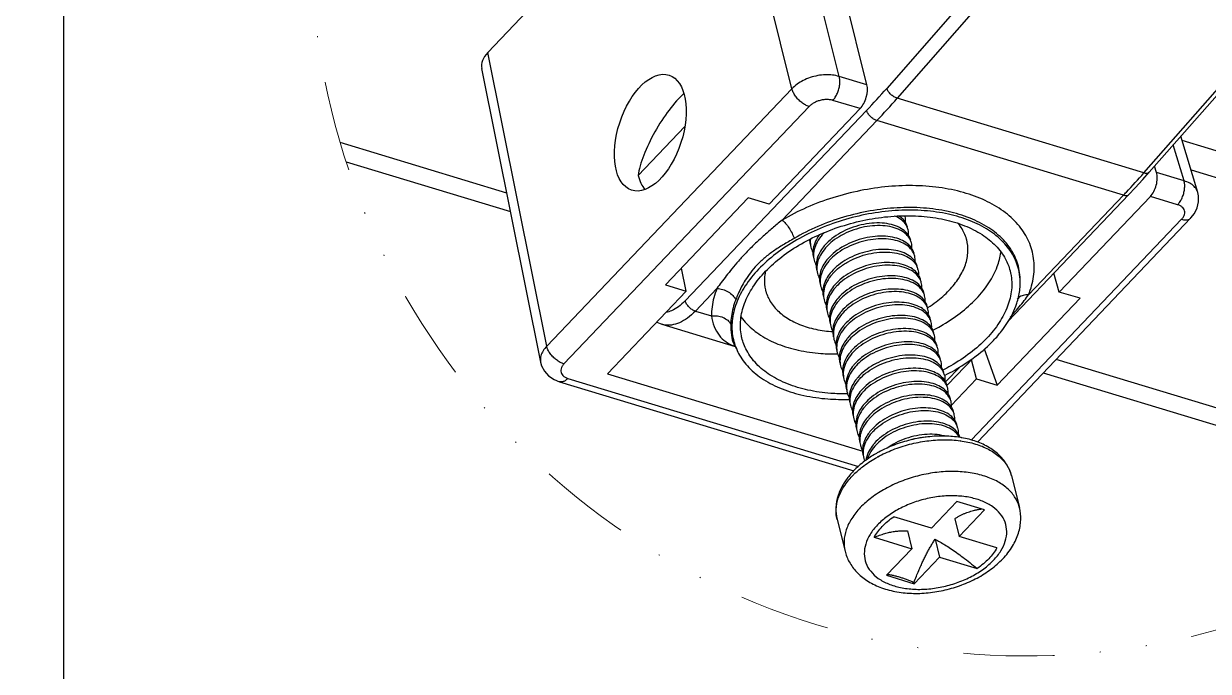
# Model space of a CAD drawing. Header units: millimetres. Extents: x 10368 to 13229, y -13270 to -11269.
# Drawn here: x 12560.3 to 12675.9, y -12473.8 to -12410.6 of the extents above; entities that cross this region are included whole.
import ezdxf

# ---------------------------------------------------------------- set-up
doc = ezdxf.new("R2010")
doc.units = ezdxf.units.MM
doc.linetypes.add('DIVIDE', pattern=[31.75, 12.7, -6.35, 0, -6.35, 0, -6.35])
doc.layers.add('hatch', color=56, linetype='Continuous', lineweight=9)

# ---------------------------------------------------------------- blocks, each defined once
blk = doc.blocks.new('u59')
at = {"color": 7, "linetype": 'Continuous'}
for p, q in [((-83.02, 201.125), (-85.497, 198.524)), ((-82.989, 201.001), (-83.02, 201.125)), ((-80.321, 200.307), (-83.02, 201.125)), ((-82.798, 197.707), (-80.321, 200.307)), ((-85.497, 198.524), (-89.175, 199.638)), ((-85.064, 196.789), (-85.497, 198.524)), ((-75.498, 194.848), (-76.272, 197.944)), ((-91.095, 197.622), (-87.417, 196.509)), ((-82.364, 195.972), (-82.798, 197.707)), ((-79.12, 196.593), (-82.798, 197.707)), ((-87.417, 196.509), (-89.894, 193.908)), ((-86.984, 194.773), (-87.417, 196.509)), ((-87.194, 193.091), (-84.718, 195.691)), ((-84.718, 195.691), (-81.04, 194.578)), ((-92.525, 190.594), (-93.298, 193.691)), ((-89.894, 193.908), (-87.194, 193.091)), ((-95.626, 180.54), (-137.19, 193.125)), ((-138.722, 191.877), (-96.891, 179.211)), ((-48.399, 181.4), (-77.121, 190.096)), ((-49.21, 181.075), (-77.603, 189.672)), ((-53.073, 180.626), (-77.997, 188.172)), ((-89.198, 187.288), (-110.045, 165.401)), ((-88.59, 187.108), (-109.145, 165.528)), ((-89.11, 181.13), (-86.651, 183.712)), ((-91.137, 181.744), (-99.226, 173.252)), ((-89.847, 178.19), (-91.137, 181.744)), ((-89.11, 181.13), (-91.137, 181.744)), ((-86.275, 181.713), (-88.804, 179.058)), ((-86.22, 181.762), (-86.275, 181.713)), ((-89.11, 181.13), (-88.623, 179.248)), ((-86.089, 181.418), (-87.534, 179.901)), ((-53.073, 180.626), (-60.767, 172.548)), ((-72.771, 154.514), (-48.821, 179.659)), ((-46.55, 179.488), (-40.798, 150.806)), ((-75.516, 178.684), (-75.549, 178.683)), ((-65.436, 177.752), (-65.644, 178.165)), ((-71.091, 152.781), (-47.14, 177.926)), ((-58.372, 175.786), (-65.539, 177.956)), ((-47.14, 177.926), (-41.386, 149.23)), ((-92.203, 175.49), (-103.997, 163.108)), ((-61.657, 174.498), (-63.221, 174.972)), ((-57.883, 175.576), (-58.379, 175.788)), ((-110.06, 160.713), (-153.913, 173.991)), ((-63.76, 172.289), (-61.657, 174.498)), ((-97.199, 172.638), (-106.089, 163.304)), ((-94.205, 172.897), (-103.457, 163.184)), ((-99.226, 173.252), (-97.199, 172.638)), ((-97.199, 172.638), (-96.664, 170.806)), ((-78.38, 154.894), (-60.659, 173.499)), ((-60.767, 172.548), (-60.298, 170.299)), ((-58.74, 171.935), (-60.767, 172.548)), ((-155.18, 171.763), (-109.197, 157.839)), ((-66.829, 163.442), (-58.74, 171.935)), ((-79.378, 155.893), (-70.126, 165.606)), ((-27.549, 159.927), (-43.602, 164.787)), ((-108.756, 164.111), (-106.089, 163.304)), ((-103.457, 163.184), (-79.378, 155.893)), ((-77.746, 154.722), (-68.856, 164.056)), ((-68.856, 164.056), (-66.829, 163.442)), ((-110.718, 162.905), (-109.072, 157.423)), ((-43.237, 162.965), (-26.966, 158.039)), ((-105.988, 160.931), (-152.806, 107.674)), ((-105.451, 161.003), (-152.269, 107.746)), ((-109.384, 161.78), (-108.329, 158.268)), ((-109.384, 161.78), (-106.682, 160.962)), ((-106.682, 160.962), (-106.498, 160.35)), ((-105.365, 161.631), (-105.988, 160.931)), ((-105.451, 161.003), (-81.368, 153.711)), ((-60.63, 156.457), (-56.062, 161.253)), ((-77.746, 154.722), (-75.08, 153.915)), ((-128.002, 100.399), (-81.368, 153.711)), ((-126.974, 99.433), (-80.341, 152.745)), ((-71.091, 152.781), (-64.232, 125.245)), ((-78.411, 152.402), (-72.801, 129.878)), ((-78.411, 152.402), (-75.709, 151.583)), ((-75.709, 151.583), (-68.85, 124.047)), ((-64.232, 125.245), (-41.386, 149.23))]:
    blk.add_line(p, q, dxfattribs=at)
for points in [[(-46.549, 179.486), (-46.647, 179.834), (-46.922, 180.362), (-47.331, 180.82), (-47.868, 181.185), (-48.398, 181.4)], [(-110.045, 165.401), (-110.384, 164.976), (-110.669, 164.41), (-110.804, 163.825), (-110.793, 163.243), (-110.718, 162.903)], [(-103.997, 163.108), (-104.617, 162.448), (-105.365, 161.631)]]:
    blk.add_lwpolyline(points, dxfattribs=at)
for centre, radius, start, end in [((-82.992, 196.313), 8.287, 313.90952, 316.38188), ((-82.742, 195.549), 7.837, 316.37627, 319.33204), ((-85.393, 199.543), 12.326, 298.75285, 298.89691), ((-80.163, 188.366), 2.131, 14.05188, 21.74139), ((-80.14, 188.372), 2.107, 5.63102, 14.06602), ((-82.709, 190.749), 4.661, 317.29765, 318.89796), ((-82.482, 190.35), 4.445, 318.89133, 321.1335), ((-80.535, 188.399), 2.504, 347.31739, 348.90476), ((-80.196, 188.107), 2.227, 354.96699, 358.82207), ((-79.913, 187.04), 2.211, 24.254, 27.96536), ((-79.816, 187.086), 2.105, 6.80453, 13.95205), ((-85.949, 196.609), 9.893, 259.95928, 260.26753), ((-85.934, 196.694), 9.98, 260.26771, 260.77791), ((-86.116, 197.693), 10.623, 262.30464, 262.45605), ((-82.387, 189.459), 4.66, 317.29358, 318.89792), ((-82.153, 189.054), 4.436, 318.89227, 321.08728), ((-79.922, 187.074), 2.212, 354.94737, 6.79255), ((-79.753, 186.823), 2.107, 5.63102, 14.06602), ((-79.77, 186.823), 2.124, 1.4313, 5.59546), ((-79.515, 185.787), 2.128, 14.04644, 28.98214), ((-79.841, 186.821), 2.195, 359.67773, 1.44418), ((-79.496, 185.791), 2.107, 5.63102, 14.06602), ((-85.7, 186.3), 1.615, 194.08212, 206.94005), ((-82.065, 188.169), 4.661, 317.29765, 318.89796), ((-79.193, 184.497), 2.128, 14.04644, 28.98214), ((-85.379, 185.009), 1.613, 194.06439, 206.51171), ((-81.837, 187.769), 4.445, 318.89133, 321.1335), ((-79.173, 184.501), 2.107, 5.63102, 14.06602), ((-78.871, 183.207), 2.128, 14.04644, 28.98214), ((-85.057, 183.719), 1.613, 194.06439, 206.51171), ((-81.742, 186.879), 4.661, 317.29765, 318.89796), ((-81.515, 186.479), 4.445, 318.89133, 321.1335), ((-78.851, 183.211), 2.107, 5.63102, 14.06602), ((-78.8, 182.951), 2.121, 359.22461, 14.01979), ((-84.735, 182.429), 1.613, 194.06439, 206.51171), ((-86.049, 181.504), 0.308, 129.37104, 137.28323), ((-86.052, 181.507), 0.303, 125.43692, 129.2925), ((-81.42, 185.588), 4.661, 317.29765, 318.89796), ((-81.193, 185.189), 4.445, 318.89133, 321.1335), ((-76.244, 163.246), 19.338, 90.70941, 90.83093), ((-78.54, 181.919), 2.119, 4.11656, 14.02513), ((-78.226, 180.626), 2.128, 14.04644, 28.98214), ((-77.255, 163.13), 19.699, 116.5046, 122.76218), ((-76.734, 162.135), 20.822, 116.41009, 116.56515), ((-84.417, 181.137), 1.608, 194.05589, 205.96482), ((-81.098, 184.298), 4.661, 317.29848, 318.89796), ((-80.869, 183.898), 4.444, 318.89146, 321.12727), ((-78.206, 180.63), 2.107, 5.63102, 14.06602), ((-84.09, 179.848), 1.613, 194.06439, 206.51171), ((-80.775, 183.008), 4.661, 317.29765, 318.89796), ((-80.548, 182.608), 4.445, 318.89133, 321.1335), ((-77.904, 179.336), 2.128, 14.04644, 28.98214), ((-77.884, 179.34), 2.107, 5.63102, 14.06602), ((-83.768, 178.558), 1.613, 194.06439, 206.51171), ((-80.453, 181.718), 4.661, 317.29765, 318.89796), ((-80.226, 181.318), 4.445, 318.89133, 321.1335), ((-77.581, 178.046), 2.128, 14.04644, 28.98214), ((-77.561, 178.05), 2.107, 5.63102, 14.06602), ((-81.981, 168.956), 12.165, 136.32251, 141.91318), ((-80.131, 180.427), 4.661, 317.29765, 318.89796), ((-79.903, 180.028), 4.445, 318.89133, 321.1335), ((-77.287, 176.744), 2.158, 14.15395, 29.67773), ((-77.2, 176.767), 2.068, 6.90578, 14.13342), ((-67.215, 173.385), 4.859, 68.08928, 69.64936), ((-67.144, 173.564), 4.667, 67.88787, 68.07981), ((-67.104, 173.662), 4.561, 66.99317, 67.89051), ((-83.445, 177.268), 1.613, 194.06439, 206.51171), ((-79.808, 179.137), 4.661, 317.29765, 318.89796), ((-79.582, 178.739), 4.447, 318.89116, 321.14426), ((-76.937, 175.465), 2.128, 14.04644, 28.98214), ((-76.917, 175.469), 2.107, 5.63102, 14.06602), ((-83.123, 175.977), 1.613, 194.06439, 206.51171), ((-79.486, 177.847), 4.661, 317.29765, 318.89796), ((-76.614, 174.175), 2.128, 14.04644, 28.98214), ((-76.594, 174.179), 2.107, 5.63102, 14.06602), ((-77.356, 163.176), 13.019, 122.45225, 122.59579), ((-82.801, 174.687), 1.613, 194.06439, 206.51171), ((-79.259, 177.447), 4.445, 318.89133, 321.1335), ((-76.292, 172.885), 2.128, 14.04644, 28.98214), ((-82.478, 173.397), 1.613, 194.06439, 206.51171), ((-79.164, 176.557), 4.661, 317.29765, 318.89796), ((-78.936, 176.157), 4.445, 318.89133, 321.1335), ((-76.272, 172.889), 2.107, 5.63102, 14.06602), ((-76.221, 172.629), 2.121, 359.22937, 14.02507), ((-75.956, 171.599), 2.114, 14.00891, 28.62995), ((-82.156, 172.107), 1.613, 194.06439, 206.51171), ((-78.841, 175.266), 4.661, 317.29765, 318.89796), ((-78.614, 174.867), 4.445, 318.89133, 321.1335), ((-75.963, 171.597), 2.12, 4.12572, 14.02621), ((-75.647, 170.304), 2.128, 14.04644, 28.98214), ((-81.838, 170.815), 1.608, 194.06312, 206.02217), ((-78.519, 173.976), 4.661, 317.29855, 318.89796), ((-78.291, 173.576), 4.444, 318.89143, 321.12696), ((-75.627, 170.308), 2.107, 5.63102, 14.06602), ((-81.511, 169.526), 1.613, 194.06439, 206.51171), ((-78.197, 172.686), 4.661, 317.29765, 318.89796), ((-77.969, 172.286), 4.445, 318.89133, 321.1335), ((-75.325, 169.014), 2.128, 14.04644, 28.98214), ((-75.305, 169.018), 2.107, 5.63102, 14.06602), ((-81.189, 168.236), 1.613, 194.06439, 206.51171), ((-77.874, 171.396), 4.661, 317.29765, 318.89796), ((-77.647, 170.996), 4.445, 318.89133, 321.1335), ((-75.003, 167.724), 2.128, 14.04644, 28.98214), ((-74.983, 167.728), 2.107, 5.63102, 14.06602), ((-74.906, 167.472), 2.095, 1.19757, 14.09311), ((-77.7, 170.242), 4.862, 315.05212, 317.29267), ((-77.552, 170.105), 4.661, 317.29765, 318.89796), ((-80.867, 166.946), 1.613, 194.06439, 206.51171), ((-80.545, 165.656), 1.612, 194.05991, 195.89143), ((-51.702, 113.888), 71.475, 136.39409, 136.73466), ((-49.425, 111.769), 74.585, 136.74845, 138.69186), ((-29.119, 108.039), 69.397, 136.4049, 138.84296), ((-28.896, 107.779), 68.326, 136.40491, 138.84402)]:
    blk.add_arc(centre, radius, start, end, dxfattribs=at)
for centre, major_axis, ratio, start_param, end_param in [((-105.732, 162.003), (0.454, 1.626), 0.5650063, 0.8156144, 2.4125907), ((-59.422, 157.726), (1.589, 5.69), 0.5650063, -0.7551819, -0.3941232), ((-59.422, 157.726), (3.013, 5.243), 0.3070683, 3.8892618, 5.6112638), ((-77.459, 153.443), (0.522, 1.605), 0.5327871, 0.8389168, 2.4358931), ((-44.088, 150.046), (3.277, 0.819), 0.6151399, -0.7704801, -0.0290495)]:
    blk.add_ellipse(centre, major_axis=major_axis, ratio=ratio, start_param=start_param, end_param=end_param, dxfattribs=at)
blk.add_ellipse((-57.258, 157.07), major_axis=(1.828, 5.617), ratio=0.5327871, dxfattribs=at)
for points, start_tangent, end_tangent in [([(-76.272, 197.944), (-76.688, 199.003), (-77.399, 199.976), (-78.399, 200.81), (-79.67, 201.461), (-81.148, 201.884), (-82.748, 202.065), (-84.402, 202.011), (-86.058, 201.734), (-87.663, 201.249), (-89.17, 200.569), (-90.526, 199.711), (-91.676, 198.698)], (-0.2423828, 0.9701807), (-0.6896984, -0.7240967)), ([(-79.438, 195.391), (-78.727, 196.303), (-78.29, 197.257), (-78.151, 198.203), (-78.316, 199.102), (-78.779, 199.914), (-79.52, 200.602), (-80.504, 201.138), (-81.691, 201.497), (-83.027, 201.664), (-84.454, 201.632), (-85.909, 201.401), (-87.33, 200.983), (-88.653, 200.395), (-89.821, 199.662), (-90.777, 198.824)], (0.6896984, 0.7240967), (-0.6896984, -0.7240967)), ([(-82.989, 201.001), (-83.241, 200.384), (-83.468, 199.849), (-83.676, 199.378), (-83.87, 198.956), (-84.057, 198.568), (-84.243, 198.199), (-84.435, 197.838), (-84.637, 197.478), (-84.85, 197.122), (-85.064, 196.789)], (-0.3730724, -0.9278022), (-0.5543125, -0.8323086)), ([(-80.42, 200.202), (-80.631, 200.236), (-80.97, 200.304), (-81.307, 200.386), (-81.643, 200.482), (-81.978, 200.592), (-82.313, 200.715), (-82.65, 200.851), (-82.989, 201.001)], (-0.9889811, 0.1480421), (-0.9089406, 0.4169256)), ([(-90.313, 198.684), (-89.786, 199.177), (-89.175, 199.638)], (0.6896984, 0.7240967), (0.8272429, 0.5618444)), ([(-85.064, 196.789), (-85.527, 197.037), (-86.03, 197.333), (-86.573, 197.681), (-87.157, 198.084), (-87.785, 198.544), (-88.456, 199.062), (-89.175, 199.638)], (-0.8919878, 0.4520594), (-0.7759818, 0.6307553)), ([(-91.676, 198.698), (-92.629, 197.464), (-93.213, 196.175), (-93.427, 194.904), (-93.298, 193.691)], (-0.6896984, -0.7240967), (0.2423828, -0.9701807)), ([(-90.777, 198.824), (-91.488, 197.913), (-91.925, 196.959), (-92.064, 196.012), (-91.898, 195.113), (-91.435, 194.302), (-90.695, 193.613), (-89.711, 193.077), (-88.524, 192.718), (-87.188, 192.551), (-85.761, 192.584), (-84.306, 192.814), (-82.885, 193.233), (-81.562, 193.821), (-80.394, 194.554), (-79.438, 195.391)], (-0.6896984, -0.7240967), (0.6896984, 0.7240967)), ([(-91.095, 197.622), (-90.752, 198.163), (-90.313, 198.684)], (0.4715312, 0.8818494), (0.6896984, 0.7240967)), ([(-77.766, 193.692), (-76.927, 194.756), (-76.39, 195.86), (-76.175, 196.962), (-76.272, 197.944)], (0.6896984, 0.7240967), (-0.2418399, 0.9703162)), ([(-79.12, 196.593), (-79.646, 196.394), (-80.148, 196.231), (-80.629, 196.107), (-81.091, 196.021), (-81.535, 195.972), (-81.959, 195.957), (-82.364, 195.972)], (-0.9280169, -0.3725382), (-0.9973103, 0.0732945)), ([(-79.902, 195.532), (-80.429, 195.038), (-81.04, 194.578)], (-0.6896984, -0.7240967), (-0.8272429, -0.5618444)), ([(-79.12, 196.593), (-79.463, 196.053), (-79.902, 195.532)], (-0.4715312, -0.8818494), (-0.6896984, -0.7240967)), ([(-86.984, 194.773), (-87.243, 194.611), (-87.511, 194.463), (-87.775, 194.336), (-88.034, 194.227), (-88.291, 194.133), (-88.554, 194.05), (-88.833, 193.975), (-89.138, 193.905), (-89.478, 193.842), (-89.61, 193.821)], (-0.8320256, -0.5547372), (-0.9882016, -0.1531588)), ([(-75.498, 194.848), (-75.402, 193.866), (-75.616, 192.763), (-76.153, 191.659), (-76.992, 190.596)], (0.2418399, -0.9703162), (-0.6896984, -0.7240967)), ([(-76.798, 190.442), (-76.167, 191.3), (-75.6, 192.51), (-75.383, 193.707), (-75.498, 194.848)], (0.6514367, 0.758703), (-0.2423828, 0.9701807)), ([(-93.298, 193.691), (-93.278, 193.614), (-92.836, 192.64), (-92.083, 191.789), (-91.051, 191.092), (-89.777, 190.576), (-88.312, 190.262), (-86.711, 190.162), (-85.036, 190.279), (-83.352, 190.609), (-81.722, 191.139), (-80.211, 191.848), (-78.875, 192.711), (-77.766, 193.692)], (0.2418399, -0.9703162), (0.6896984, 0.7240967)), ([(-87.538, 187.166), (-89.004, 187.48), (-90.277, 187.995), (-91.31, 188.692), (-92.062, 189.544), (-92.505, 190.518), (-92.525, 190.594)], (-0.990994, 0.1339065), (-0.2418399, 0.9703162)), ([(-92.525, 190.594), (-92.107, 189.563), (-91.385, 188.628), (-90.369, 187.839), (-89.093, 187.238), (-87.674, 186.867)], (0.2423828, -0.9701807), (0.9846834, -0.1743517)), ([(-77.244, 190.342), (-78.101, 189.614), (-79.437, 188.752)], (-0.720293, -0.69367), (-0.8754904, -0.4832355)), ([(-79.277, 188.436), (-78.208, 189.138), (-77.069, 190.143)], (0.8659389, 0.5001498), (0.6896984, 0.7240967)), ([(-79.464, 188.737), (-80.949, 188.042), (-82.578, 187.512), (-84.263, 187.182), (-85.937, 187.065), (-87.51, 187.162)], (-0.8767027, -0.4810327), (-0.9913444, 0.1312872)), ([(-79.197, 187.685), (-78.696, 188.4), (-78.462, 188.958)], (0.6573423, 0.7535921), (0.2889886, 0.9573325)), ([(-79.021, 187.561), (-78.632, 188.142), (-78.35, 188.881), (-78.318, 189.052)], (0.627353, 0.778735), (0.1505114, 0.9886083)), ([(-78.078, 187.917), (-78.043, 188.578)], (0.1924092, 0.9813148), (-0.0977814, 0.9952079)), ([(-77.969, 188.061), (-78.031, 188.626)], (0.0205516, 0.9997888), (-0.2416813, 0.9703557)), ([(-87.534, 186.843), (-86.022, 186.708), (-84.359, 186.786), (-82.69, 187.083), (-81.072, 187.585), (-79.56, 188.277), (-79.277, 188.436)], (0.9870735, -0.1602684), (0.8659389, 0.5001498)), ([(-87.451, 186.838), (-87.075, 186.353), (-86.476, 185.94), (-85.7, 185.655), (-84.787, 185.514), (-83.783, 185.526), (-82.739, 185.694), (-81.708, 186.01), (-80.742, 186.462), (-79.891, 187.029), (-79.284, 187.588)], (0.4663604, -0.8845948), (0.6781316, 0.7349405)), ([(-87.014, 186.098), (-86.411, 185.682), (-85.635, 185.397), (-84.722, 185.256), (-83.718, 185.268), (-82.674, 185.436), (-81.644, 185.752), (-80.678, 186.204), (-79.827, 186.771), (-79.133, 187.427)], (0.7269321, -0.6867093), (0.6573423, 0.7535921)), ([(-86.017, 186.703), (-85.958, 186.687), (-85.045, 186.546), (-84.041, 186.559), (-82.997, 186.726), (-81.966, 187.042), (-81, 187.494), (-80.398, 187.875)], (0.9660765, -0.2582561), (0.8149856, 0.5794812)), ([(-78.875, 186.395), (-78.374, 187.11), (-78.092, 187.849)], (0.6573423, 0.7535921), (0.21952, 0.975608)), ([(-78.701, 186.267), (-78.388, 186.714), (-78.107, 187.312), (-77.977, 187.911)], (0.6279942, 0.778218), (0.087739, 0.9961435)), ([(-77.773, 187.594), (-77.782, 187.629), (-77.897, 187.948)], (-0.2416813, 0.9703557), (-0.4106517, 0.9117923)), ([(-87.496, 186.843), (-87.403, 186.612), (-87.299, 186.433)], (0.3028933, -0.9530245), (0.5541782, -0.8323981)), ([(-87.266, 185.908), (-87.308, 186.155), (-87.307, 186.449)], (-0.2432741, 0.9699576), (0.0909207, 0.9958581)), ([(-87.299, 186.433), (-87.014, 186.098)], (0.5541782, -0.8323981), (0.7269321, -0.6867093)), ([(-78.962, 186.298), (-79.558, 185.748), (-80.405, 185.18), (-81.371, 184.726), (-82.39, 184.41), (-83.431, 184.239), (-84.426, 184.221), (-85.332, 184.354), (-86.115, 184.631), (-86.735, 185.046), (-87.139, 185.569)], (-0.6781834, -0.7348927), (-0.4533316, 0.891342)), ([(-84.192, 186.81), (-84.105, 186.817), (-83.061, 186.984), (-82.806, 187.048)], (0.997196, 0.0748339), (0.9657488, 0.2594787)), ([(-78.553, 185.105), (-78.13, 185.682), (-77.849, 186.279), (-77.719, 186.879)], (0.6573423, 0.7535921), (0.087739, 0.9961435)), ([(-78.376, 184.98), (-77.987, 185.561), (-77.705, 186.301), (-77.646, 186.808)], (0.627353, 0.778735), (0.0055733, 0.9999845)), ([(-87.201, 185.649), (-87.08, 185.322), (-86.977, 185.143)], (0.2430968, -0.970002), (0.5536606, -0.8327424)), ([(-86.984, 185.16), (-86.987, 184.883), (-86.944, 184.617)], (-0.0914532, -0.9958094), (0.2430968, -0.970002)), ([(-86.977, 185.143), (-86.692, 184.808)], (0.5536606, -0.8327424), (0.7269455, -0.6866951)), ([(-86.692, 184.808), (-86.089, 184.392), (-85.313, 184.107), (-84.4, 183.966), (-83.396, 183.978), (-82.352, 184.145), (-81.321, 184.462), (-80.356, 184.914), (-79.504, 185.481), (-78.811, 186.137)], (0.7269455, -0.6866951), (0.6573423, 0.7535921)), ([(-78.23, 183.815), (-77.729, 184.529), (-77.447, 185.268), (-77.398, 185.998)], (0.6573423, 0.7535921), (-0.0977814, 0.9952079)), ([(-78.054, 183.69), (-77.665, 184.271), (-77.383, 185.01), (-77.324, 185.518)], (0.627353, 0.778735), (0.0055733, 0.9999845)), ([(-77.324, 185.518), (-77.334, 185.74), (-77.387, 186.045)], (0.0055733, 0.9999845), (-0.2427863, 0.9700798)), ([(-86.879, 184.359), (-86.758, 184.031), (-86.654, 183.853)], (0.2430968, -0.970002), (0.5536606, -0.8327424)), ([(-86.822, 184.289), (-86.43, 183.772), (-85.831, 183.36), (-85.055, 183.075), (-84.142, 182.934), (-83.138, 182.946), (-82.094, 183.113), (-81.063, 183.43), (-80.098, 183.882), (-79.246, 184.449), (-78.64, 185.008)], (0.4467389, -0.8946644), (0.6781316, 0.7349405)), ([(-86.37, 183.518), (-85.767, 183.102), (-84.991, 182.817), (-84.078, 182.675), (-83.074, 182.688), (-82.03, 182.855), (-80.999, 183.172), (-80.033, 183.624), (-79.182, 184.191), (-78.488, 184.847)], (0.7269455, -0.6866951), (0.6573423, 0.7535921)), ([(-77.908, 182.524), (-77.407, 183.239), (-77.125, 183.978), (-77.076, 184.708)], (0.6573423, 0.7535921), (-0.0977814, 0.9952079)), ([(-77.732, 182.4), (-77.343, 182.981), (-77.06, 183.72), (-77.001, 184.228)], (0.627353, 0.778735), (0.0055733, 0.9999845)), ([(-77.001, 184.228), (-77.011, 184.45), (-77.064, 184.755)], (0.0055733, 0.9999845), (-0.2427863, 0.9700798)), ([(-86.662, 183.87), (-86.664, 183.592), (-86.621, 183.327)], (-0.0914532, -0.9958094), (0.2430968, -0.970002)), ([(-86.654, 183.853), (-86.37, 183.518)], (0.5536606, -0.8327424), (0.7269455, -0.6866951)), ([(-86.557, 183.069), (-86.436, 182.741), (-86.332, 182.563)], (0.2430968, -0.970002), (0.5536606, -0.8327424)), ([(-86.5, 182.999), (-86.108, 182.482), (-85.509, 182.07), (-84.733, 181.784), (-83.82, 181.643), (-82.816, 181.656), (-81.772, 181.823), (-80.741, 182.14), (-79.775, 182.591), (-78.924, 183.159), (-78.317, 183.718)], (0.4467389, -0.8946644), (0.6781316, 0.7349405)), ([(-86.047, 182.228), (-85.444, 181.811), (-84.668, 181.526), (-83.755, 181.385), (-82.751, 181.398), (-81.707, 181.565), (-80.677, 181.881), (-79.711, 182.333), (-78.86, 182.901), (-78.166, 183.557)], (0.7269455, -0.6866951), (0.6573423, 0.7535921)), ([(-77.586, 181.234), (-77.085, 181.949), (-76.802, 182.688), (-76.754, 183.418)], (0.6573423, 0.7535921), (-0.0977814, 0.9952079)), ([(-77.41, 181.109), (-77.031, 181.671), (-76.747, 182.391), (-76.679, 182.922)], (0.6274395, 0.7786653), (0.0124296, 0.9999227)), ([(-65.817, 178.507), (-65.879, 178.627), (-66.886, 180.004), (-68.317, 181.173), (-70.121, 182.093), (-72.238, 182.735), (-74.596, 183.074), (-76.686, 183.119)], (-0.4496662, 0.8931967), (-0.9995299, -0.0306587)), ([(-76.484, 182.433), (-76.588, 182.744), (-76.68, 182.934)], (-0.2422389, 0.9702166), (-0.4779121, 0.8784077)), ([(-86.339, 182.579), (-86.342, 182.302), (-86.299, 182.037)], (-0.0914532, -0.9958094), (0.2430968, -0.970002)), ([(-86.332, 182.563), (-86.047, 182.228)], (0.5536606, -0.8327424), (0.7269455, -0.6866951)), ([(-86.234, 181.779), (-86.113, 181.451), (-86.01, 181.273)], (0.2430968, -0.970002), (0.5535418, -0.8328214)), ([(-86.178, 181.709), (-85.786, 181.192), (-85.186, 180.779), (-84.411, 180.494), (-83.497, 180.353), (-82.493, 180.365), (-81.45, 180.533), (-80.419, 180.849), (-79.453, 181.301), (-78.602, 181.868), (-77.995, 182.427)], (0.4467389, -0.8946644), (0.6781316, 0.7349405)), ([(-85.725, 180.937), (-85.122, 180.521), (-84.346, 180.236), (-83.433, 180.095), (-82.429, 180.107), (-81.385, 180.275), (-80.354, 180.591), (-79.389, 181.043), (-78.537, 181.61), (-77.844, 182.266)], (0.7270191, -0.6866172), (0.6573423, 0.7535921)), ([(-77.263, 179.944), (-76.773, 180.639), (-76.489, 181.359), (-76.426, 182.071)], (0.6573423, 0.7535921), (-0.0715515, 0.9974369)), ([(-77.087, 179.819), (-76.698, 180.4), (-76.416, 181.14), (-76.357, 181.647)], (0.627353, 0.778735), (0.0055733, 0.9999845)), ([(-76.483, 182.583), (-74.876, 182.534), (-72.651, 182.213), (-70.664, 181.612), (-68.961, 180.743), (-67.618, 179.645), (-66.668, 178.346), (-66.194, 177.1)], (0.9999234, 0.0123808), (0.2321946, -0.9726693)), ([(-76.357, 181.647), (-76.367, 181.869), (-76.42, 182.175)], (0.0055733, 0.9999845), (-0.2427863, 0.9700798)), ([(-85.977, 180.746), (-86.02, 181.02), (-86.017, 181.289)], (-0.2430239, 0.9700203), (0.0915944, 0.9957964)), ([(-86.01, 181.273), (-85.725, 180.937)], (0.5535418, -0.8328214), (0.7270191, -0.6866172)), ([(-85.912, 180.489), (-85.791, 180.161), (-85.687, 179.982)], (0.2430968, -0.970002), (0.5536606, -0.8327424)), ([(-77.673, 181.137), (-78.282, 180.576), (-79.151, 180), (-80.126, 179.548), (-81.148, 179.238), (-82.207, 179.072), (-83.228, 179.067), (-84.134, 179.216), (-84.892, 179.503), (-85.478, 179.915), (-85.862, 180.433)], (-0.678121, -0.7349502), (-0.4382043, 0.8988754)), ([(-85.403, 179.647), (-84.8, 179.231), (-84.024, 178.946), (-83.111, 178.805), (-82.107, 178.817), (-81.063, 178.985), (-80.032, 179.301), (-79.066, 179.753), (-78.215, 180.32), (-77.521, 180.976)], (0.7269455, -0.6866951), (0.6573423, 0.7535921)), ([(-76.941, 178.654), (-76.44, 179.368), (-76.158, 180.108), (-76.109, 180.837)], (0.6573423, 0.7535921), (-0.0977814, 0.9952079)), ([(-76.034, 180.357), (-76.044, 180.579), (-76.097, 180.884)], (0.0055733, 0.9999845), (-0.2427863, 0.9700798)), ([(-49.21, 181.075), (-48.946, 181.295), (-48.678, 181.408), (-48.425, 181.407), (-48.399, 181.4)], (0.6896984, 0.7240967), (0.9560266, -0.2932799)), ([(-48.821, 179.659), (-48.641, 179.892), (-48.538, 180.136), (-48.516, 180.376), (-48.578, 180.6), (-48.72, 180.798), (-48.935, 180.959), (-49.21, 181.075)], (0.689551, 0.7242371), (-0.9570299, 0.2899892)), ([(-87.915, 179.696), (-89.084, 178.873), (-90.779, 177.358)], (-0.8402547, -0.5421919), (-0.6896984, -0.7240967)), ([(-90.104, 177.153), (-88.509, 178.579), (-86.599, 179.846), (-85.833, 180.262)], (0.6896984, 0.7240967), (0.8896632, 0.4566173)), ([(-85.695, 179.999), (-85.697, 179.722), (-85.654, 179.456)], (-0.0914532, -0.9958094), (0.2430968, -0.970002)), ([(-85.687, 179.982), (-85.403, 179.647)], (0.5536606, -0.8327424), (0.7269455, -0.6866951)), ([(-85.533, 179.128), (-85.141, 178.611), (-84.542, 178.199), (-83.766, 177.914), (-82.853, 177.773), (-81.849, 177.785), (-80.805, 177.952), (-79.774, 178.269), (-78.808, 178.721), (-77.957, 179.288), (-77.35, 179.847)], (0.4467389, -0.8946644), (0.6781316, 0.7349405)), ([(-85.08, 178.357), (-84.477, 177.941), (-83.701, 177.656), (-82.788, 177.515), (-81.784, 177.527), (-80.74, 177.694), (-79.71, 178.011), (-78.744, 178.463), (-77.893, 179.03), (-77.199, 179.686)], (0.7269455, -0.6866951), (0.6573423, 0.7535921)), ([(-76.765, 178.529), (-76.376, 179.11), (-76.093, 179.849), (-76.034, 180.357)], (0.627353, 0.778735), (0.0055733, 0.9999845)), ([(-76.619, 177.363), (-76.118, 178.078), (-75.835, 178.817), (-75.787, 179.547)], (0.6573423, 0.7535921), (-0.0977814, 0.9952079)), ([(-75.712, 179.067), (-75.722, 179.289), (-75.775, 179.594)], (0.0055733, 0.9999845), (-0.2427863, 0.9700798)), ([(-48.821, 179.659), (-48.454, 179.506), (-48.091, 179.273), (-47.756, 178.976), (-47.474, 178.636), (-47.264, 178.278), (-47.14, 177.926)], (0.9570884, -0.2897961), (0.2188596, -0.9757564)), ([(-47.14, 177.926), (-46.779, 178.388), (-46.572, 178.87), (-46.529, 179.347), (-46.549, 179.486)], (0.6970639, 0.717009), (-0.1961976, 0.9805644)), ([(-85.59, 179.198), (-85.469, 178.87), (-85.365, 178.692)], (0.2430968, -0.970002), (0.5536606, -0.8327424)), ([(-85.372, 178.709), (-85.375, 178.431), (-85.332, 178.166)], (-0.0914532, -0.9958094), (0.2430968, -0.970002)), ([(-85.365, 178.692), (-85.08, 178.357)], (0.5536606, -0.8327424), (0.7269455, -0.6866951)), ([(-85.211, 177.838), (-84.819, 177.321), (-84.219, 176.909), (-83.444, 176.623), (-82.53, 176.482), (-81.526, 176.495), (-80.483, 176.662), (-79.452, 176.979), (-78.486, 177.431), (-77.635, 177.998), (-77.028, 178.557)], (0.4467389, -0.8946644), (0.6781316, 0.7349405)), ([(-84.758, 177.067), (-84.155, 176.651), (-83.379, 176.365), (-82.466, 176.224), (-81.462, 176.237), (-80.418, 176.404), (-79.387, 176.721), (-78.422, 177.172), (-77.57, 177.74), (-76.876, 178.396)], (0.7269455, -0.6866951), (0.6573423, 0.7535921)), ([(-76.442, 177.239), (-76.053, 177.82), (-75.771, 178.559), (-75.712, 179.067)], (0.627353, 0.778735), (0.0055733, 0.9999845)), ([(-76.296, 176.073), (-75.795, 176.788), (-75.513, 177.527), (-75.464, 178.257)], (0.6573423, 0.7535921), (-0.0977814, 0.9952079)), ([(-66.113, 175.059), (-66.689, 175.756), (-68.028, 176.85), (-69.725, 177.715), (-71.706, 178.315), (-73.924, 178.635), (-75.516, 178.684)], (-0.5784168, 0.8157414), (-0.999929, -0.0119159)), ([(-75.39, 177.809), (-75.411, 178.091), (-75.453, 178.304)], (-0.0087633, 0.9999616), (-0.2436036, 0.9698749)), ([(-67.831, 170.409), (-66.527, 172.043), (-65.658, 173.739), (-65.254, 175.44), (-65.329, 177.088), (-65.817, 178.507)], (0.6896984, 0.7240967), (-0.4496662, 0.8931967)), ([(-92.389, 170.557), (-92.459, 170.866), (-92.53, 172.42), (-92.15, 174.018), (-91.331, 175.616), (-90.104, 177.153)], (-0.2537443, 0.9672713), (0.6896984, 0.7240967)), ([(-85.267, 177.908), (-85.146, 177.58), (-85.043, 177.402)], (0.2430968, -0.970002), (0.5536606, -0.8327424)), ([(-85.05, 177.418), (-85.053, 177.141), (-85.01, 176.876)], (-0.0914532, -0.9958094), (0.2430968, -0.970002)), ([(-85.043, 177.402), (-84.758, 177.067)], (0.5536606, -0.8327424), (0.7269455, -0.6866951)), ([(-84.888, 176.548), (-84.496, 176.031), (-83.897, 175.618), (-83.121, 175.333), (-82.208, 175.192), (-81.204, 175.204), (-80.16, 175.372), (-79.129, 175.688), (-78.164, 176.14), (-77.312, 176.707), (-76.706, 177.267)], (0.4467389, -0.8946644), (0.6781316, 0.7349405)), ([(-84.436, 175.776), (-83.833, 175.36), (-83.057, 175.075), (-82.144, 174.934), (-81.14, 174.946), (-80.096, 175.114), (-79.065, 175.43), (-78.099, 175.882), (-77.248, 176.449), (-76.554, 177.105)], (0.7269455, -0.6866951), (0.6573423, 0.7535921)), ([(-76.119, 175.949), (-75.714, 176.561), (-75.435, 177.333), (-75.39, 177.809)], (0.6272044, 0.7788547), (-0.0087633, 0.9999616)), ([(-75.974, 174.783), (-75.456, 175.529), (-75.177, 176.301), (-75.147, 177.015)], (0.6573423, 0.7535921), (-0.1202201, 0.9927473)), ([(-75.067, 176.487), (-75.077, 176.708), (-75.13, 177.014)], (0.0055733, 0.9999845), (-0.2427863, 0.9700798)), ([(-66.194, 177.1), (-66.151, 176.901), (-66.081, 175.347), (-66.461, 173.748), (-67.279, 172.151), (-68.506, 170.614)], (0.2321946, -0.9726693), (-0.6896984, -0.7240967)), ([(-65.119, 175.792), (-65.182, 176.858), (-65.412, 177.701), (-65.437, 177.752)], (0.0015171, 0.9999988), (-0.447154, 0.894457)), ([(-63.221, 174.972), (-63.498, 176.001), (-63.982, 176.865), (-64.624, 177.476), (-65.322, 177.86)], (-0.1709408, 0.9852813), (-0.9204394, 0.3908853)), ([(-91.556, 176.46), (-92.083, 175.724), (-92.952, 174.028), (-93.097, 173.602)], (-0.6158413, -0.7878702), (-0.2929819, -0.956118)), ([(-84.856, 176.364), (-85.608, 175.956), (-87.512, 174.693), (-89.102, 173.272)], (-0.8893595, -0.4572085), (-0.6896984, -0.7240967)), ([(-84.945, 176.618), (-84.824, 176.29), (-84.72, 176.112)], (0.2430968, -0.970002), (0.5536606, -0.8327424)), ([(-84.728, 176.128), (-84.73, 175.851), (-84.687, 175.586)], (-0.0914532, -0.9958094), (0.2430968, -0.970002)), ([(-84.72, 176.112), (-84.436, 175.776)], (0.5536606, -0.8327424), (0.7269455, -0.6866951)), ([(-84.566, 175.258), (-84.174, 174.741), (-83.575, 174.328), (-82.799, 174.043), (-81.886, 173.902), (-80.882, 173.914), (-79.838, 174.082), (-78.807, 174.398), (-77.841, 174.85), (-76.99, 175.417), (-76.383, 175.976)], (0.4467389, -0.8946644), (0.6781316, 0.7349405)), ([(-75.798, 174.658), (-75.409, 175.239), (-75.126, 175.979), (-75.067, 176.487)], (0.627353, 0.778735), (0.0055733, 0.9999845)), ([(-68.505, 172.426), (-68.538, 172.555), (-69.049, 173.678), (-69.917, 174.661), (-71.109, 175.465), (-72.578, 176.06), (-74.269, 176.422), (-75.081, 176.505)], (-0.2310844, 0.9729337), (-0.997554, 0.0698997)), ([(-61.657, 174.498), (-60.894, 175.175), (-60.107, 175.634), (-59.325, 175.857), (-58.577, 175.837), (-58.379, 175.788)], (0.6897402, 0.7240569), (0.957642, -0.2879616)), ([(-92.407, 175.098), (-92.719, 174.745), (-93.283, 174.082), (-93.775, 173.469), (-94.205, 172.897)], (-0.666621, -0.7453969), (-0.5868706, -0.8096807)), ([(-84.623, 175.328), (-84.501, 175), (-84.398, 174.821)], (0.2430968, -0.970002), (0.5536606, -0.8327424)), ([(-84.405, 174.838), (-84.408, 174.561), (-84.365, 174.295)], (-0.0914532, -0.9958094), (0.2430968, -0.970002)), ([(-84.398, 174.821), (-84.113, 174.486)], (0.5536606, -0.8327424), (0.7269455, -0.6866951)), ([(-84.244, 173.967), (-83.852, 173.45), (-83.252, 173.038), (-82.476, 172.753), (-81.563, 172.612), (-80.559, 172.624), (-79.515, 172.791), (-78.485, 173.108), (-77.519, 173.56), (-76.668, 174.127), (-76.061, 174.686)], (0.4467389, -0.8946644), (0.6781316, 0.7349405)), ([(-84.113, 174.486), (-83.51, 174.07), (-82.734, 173.785), (-81.821, 173.644), (-80.817, 173.656), (-79.773, 173.824), (-78.742, 174.14), (-77.777, 174.592), (-76.926, 175.159), (-76.232, 175.815)], (0.7269455, -0.6866951), (0.6573423, 0.7535921)), ([(-75.652, 173.493), (-75.151, 174.207), (-74.868, 174.947), (-74.819, 175.676)], (0.6573423, 0.7535921), (-0.0977814, 0.9952079)), ([(-75.475, 173.368), (-75.086, 173.949), (-74.804, 174.688), (-74.745, 175.196)], (0.627353, 0.778735), (0.0055733, 0.9999845)), ([(-74.745, 175.196), (-74.755, 175.418), (-74.808, 175.723)], (0.0055733, 0.9999845), (-0.2427863, 0.9700798)), ([(-65.602, 173.387), (-65.335, 174.195), (-65.174, 174.998), (-65.119, 175.792)], (0.3674491, 0.9300436), (0.0016013, 0.9999987)), ([(-63.221, 174.972), (-63.807, 174.964), (-64.361, 175.113), (-64.817, 175.401), (-65.119, 175.792)], (-0.9888016, -0.1492363), (-0.4422194, 0.8969069)), ([(-63.76, 172.289), (-63.463, 173.19), (-63.282, 174.088), (-63.221, 174.972)], (0.3674491, 0.9300436), (0.0016013, 0.9999987)), ([(-93.097, 173.602), (-93.356, 172.327), (-93.383, 171.62)], (-0.2929819, -0.956118), (0.0226925, -0.9997425)), ([(-84.37, 174.145), (-85.158, 173.598), (-86.437, 172.465)], (-0.8424916, -0.5387094), (-0.6896984, -0.7240967)), ([(-84.3, 174.037), (-84.179, 173.709), (-84.076, 173.531)], (0.2430968, -0.970002), (0.5536606, -0.8327424)), ([(-84.083, 173.548), (-84.086, 173.27), (-84.043, 173.005)], (-0.0914532, -0.9958094), (0.2430968, -0.970002)), ([(-84.076, 173.531), (-83.791, 173.196)], (0.5536606, -0.8327424), (0.7269455, -0.6866951)), ([(-83.791, 173.196), (-83.188, 172.78), (-82.412, 172.495), (-81.499, 172.354), (-80.495, 172.366), (-79.451, 172.533), (-78.42, 172.85), (-77.455, 173.302), (-76.603, 173.869), (-75.909, 174.525)], (0.7269455, -0.6866951), (0.6573423, 0.7535921)), ([(-75.329, 172.202), (-74.828, 172.917), (-74.546, 173.656), (-74.497, 174.386)], (0.6573423, 0.7535921), (-0.0977814, 0.9952079)), ([(-75.153, 172.078), (-74.764, 172.659), (-74.482, 173.398), (-74.423, 173.906)], (0.627353, 0.778735), (0.0055733, 0.9999845)), ([(-74.423, 173.906), (-74.433, 174.128), (-74.486, 174.433)], (0.0055733, 0.9999845), (-0.2427863, 0.9700798)), ([(-61.657, 174.498), (-61.337, 174.349), (-61.037, 174.107), (-60.799, 173.81), (-60.659, 173.499)], (0.9570884, -0.2897962), (0.2651095, -0.9642183)), ([(-60.659, 173.499), (-60.011, 174.074), (-59.341, 174.464), (-58.797, 174.634)], (0.6897825, 0.7240167), (0.98256, 0.1859457)), ([(-94.205, 172.897), (-94.682, 171.107), (-94.688, 169.361), (-94.222, 167.711), (-93.297, 166.209), (-91.943, 164.898), (-90.199, 163.818), (-88.118, 163.002), (-85.762, 162.475), (-83.203, 162.251), (-80.517, 162.339), (-77.785, 162.734), (-75.088, 163.426), (-72.509, 164.393), (-70.126, 165.606)], (-0.3674491, -0.9300436), (0.8629434, 0.5053006)), ([(-94.205, 172.897), (-93.678, 172.964), (-93.252, 173.178), (-93.094, 173.336)], (0.9998011, -0.0199451), (0.6266431, 0.7793064)), ([(-89.102, 173.272), (-90.325, 171.74), (-91.141, 170.147), (-91.493, 168.775)], (-0.6896984, -0.7240967), (-0.1365803, -0.990629)), ([(-86.437, 172.465), (-87.405, 171.238), (-88.025, 169.964), (-88.273, 168.692), (-88.151, 167.517)], (-0.6896984, -0.7240967), (0.2528373, -0.9675088)), ([(-83.978, 172.747), (-83.857, 172.419), (-83.753, 172.241)], (0.2430968, -0.970002), (0.5536606, -0.8327424)), ([(-83.921, 172.677), (-83.529, 172.16), (-82.93, 171.748), (-82.154, 171.462), (-81.241, 171.321), (-80.237, 171.334), (-79.193, 171.501), (-78.162, 171.818), (-77.197, 172.27), (-76.345, 172.837), (-75.738, 173.396)], (0.4467389, -0.8946644), (0.6781316, 0.7349405)), ([(-83.469, 171.906), (-82.866, 171.49), (-82.09, 171.204), (-81.177, 171.063), (-80.173, 171.076), (-79.129, 171.243), (-78.098, 171.56), (-77.132, 172.011), (-76.281, 172.579), (-75.587, 173.235)], (0.7269455, -0.6866951), (0.6573423, 0.7535921)), ([(-75.007, 170.912), (-74.506, 171.627), (-74.224, 172.366), (-74.175, 173.096)], (0.6573423, 0.7535921), (-0.0977814, 0.9952079)), ([(-74.831, 170.787), (-74.452, 171.35), (-74.168, 172.069), (-74.1, 172.6)], (0.6274434, 0.7786622), (0.0123812, 0.9999233)), ([(-68.499, 170.611), (-68.404, 171.333), (-68.505, 172.426)], (0.2104339, 0.9776081), (-0.2310844, 0.9729337)), ([(-67.665, 170.003), (-67.026, 170.757), (-66.531, 171.487), (-66.145, 172.176), (-65.842, 172.813), (-65.602, 173.387)], (0.689526, 0.7242609), (0.3674434, 0.9300459)), ([(-63.76, 172.289), (-64.327, 172.378), (-64.864, 172.612), (-65.307, 172.962), (-65.602, 173.387)], (-0.9998011, 0.0199452), (-0.4227061, 0.9062668)), ([(-93.383, 171.62), (-93.282, 170.679), (-92.732, 169.14), (-91.724, 167.763), (-90.294, 166.594), (-88.489, 165.673), (-86.372, 165.032), (-84.014, 164.692), (-81.496, 164.666), (-78.903, 164.953), (-76.324, 165.544), (-73.846, 166.42), (-71.554, 167.549), (-69.526, 168.894), (-67.831, 170.409)], (0.0226925, -0.9997425), (0.6896984, 0.7240967)), ([(-93.378, 171.387), (-93.292, 170.526), (-92.755, 168.958), (-91.748, 167.554), (-90.305, 166.362), (-88.478, 165.424), (-86.329, 164.773), (-83.933, 164.432), (-81.374, 164.412), (-78.741, 164.715), (-76.126, 165.329), (-73.62, 166.233), (-71.309, 167.395)], (0.0225639, -0.9997454), (0.8629434, 0.5053006)), ([(-83.761, 172.258), (-83.763, 171.98), (-83.72, 171.715)], (-0.0914532, -0.9958094), (0.2430968, -0.970002)), ([(-83.753, 172.241), (-83.469, 171.906)], (0.5536606, -0.8327424), (0.7269455, -0.6866951)), ([(-83.656, 171.457), (-83.534, 171.129), (-83.431, 170.951)], (0.2430968, -0.970002), (0.5536122, -0.8327746)), ([(-83.599, 171.387), (-83.207, 170.87), (-82.608, 170.457), (-81.832, 170.172), (-80.919, 170.031), (-79.915, 170.043), (-78.871, 170.211), (-77.84, 170.527), (-76.874, 170.979), (-76.023, 171.546), (-75.416, 172.106)], (0.4467389, -0.8946644), (0.6781316, 0.7349405)), ([(-83.146, 170.615), (-82.543, 170.199), (-81.767, 169.914), (-80.854, 169.773), (-79.85, 169.785), (-78.806, 169.953), (-77.775, 170.269), (-76.81, 170.721), (-75.959, 171.288), (-75.265, 171.944)], (0.7270565, -0.6865776), (0.6573423, 0.7535921)), ([(-74.685, 169.622), (-74.194, 170.317), (-73.91, 171.037), (-73.848, 171.749)], (0.6573423, 0.7535921), (-0.071671, 0.9974283)), ([(-74.508, 169.497), (-74.119, 170.078), (-73.837, 170.818), (-73.778, 171.326)], (0.627353, 0.778735), (0.0055733, 0.9999845)), ([(-73.778, 171.326), (-73.788, 171.547), (-73.841, 171.853)], (0.0055733, 0.9999845), (-0.2427863, 0.9700798)), ([(-66.615, 168.793), (-65.869, 169.61), (-65.228, 170.368), (-64.674, 171.066), (-64.188, 171.707), (-63.76, 172.289)], (0.6896147, 0.7241765), (0.5868683, 0.8096824)), ([(-68.506, 170.614), (-70.101, 169.188), (-72.011, 167.921), (-74.166, 166.859), (-76.502, 166.034), (-78.924, 165.479), (-81.37, 165.208), (-83.734, 165.233), (-85.959, 165.553), (-87.947, 166.155), (-89.649, 167.024), (-90.992, 168.121), (-91.943, 169.421), (-92.389, 170.557)], (-0.6896984, -0.7240967), (-0.2537443, 0.9672713)), ([(-83.398, 170.424), (-83.441, 170.696), (-83.438, 170.967)], (-0.243133, 0.969993), (0.0915266, 0.9958026)), ([(-83.431, 170.951), (-83.146, 170.615)], (0.5536122, -0.8327746), (0.7270565, -0.6865776)), ([(-83.333, 170.167), (-83.212, 169.839), (-83.109, 169.66)], (0.2430968, -0.970002), (0.5536606, -0.8327424)), ([(-75.094, 170.815), (-75.703, 170.254), (-76.574, 169.677), (-77.552, 169.224), (-78.575, 168.914), (-79.633, 168.75), (-80.652, 168.745), (-81.557, 168.894), (-82.314, 169.182), (-82.899, 169.593), (-83.283, 170.109)], (-0.6781203, -0.734951), (-0.4390951, 0.8984406)), ([(-82.824, 169.325), (-82.221, 168.909), (-81.445, 168.624), (-80.532, 168.483), (-79.528, 168.495), (-78.484, 168.663), (-77.453, 168.979), (-76.487, 169.431), (-75.636, 169.998), (-74.942, 170.654)], (0.7269455, -0.6866951), (0.6573423, 0.7535921)), ([(-74.362, 168.332), (-73.861, 169.046), (-73.579, 169.786), (-73.53, 170.515)], (0.6573423, 0.7535921), (-0.0977814, 0.9952079)), ([(-73.456, 170.035), (-73.466, 170.257), (-73.519, 170.562)], (0.0055733, 0.9999845), (-0.2427863, 0.9700798)), ([(-83.116, 169.677), (-83.119, 169.4), (-83.075, 169.134)], (-0.0914532, -0.9958094), (0.2430968, -0.970002)), ([(-83.109, 169.66), (-82.824, 169.325)], (0.5536606, -0.8327424), (0.7269455, -0.6866951)), ([(-82.954, 168.806), (-82.562, 168.289), (-81.963, 167.877), (-81.187, 167.592), (-80.274, 167.451), (-79.27, 167.463), (-78.226, 167.63), (-77.195, 167.947), (-76.23, 168.399), (-75.378, 168.966), (-74.771, 169.525)], (0.4467389, -0.8946644), (0.6781316, 0.7349405)), ([(-82.502, 168.035), (-81.899, 167.619), (-81.123, 167.334), (-80.209, 167.193), (-79.206, 167.205), (-78.162, 167.372), (-77.131, 167.689), (-76.165, 168.141), (-75.314, 168.708), (-74.62, 169.364)], (0.7269455, -0.6866951), (0.6573423, 0.7535921)), ([(-74.186, 168.207), (-73.797, 168.788), (-73.515, 169.528), (-73.456, 170.035)], (0.627353, 0.778735), (0.0055733, 0.9999845)), ([(-74.04, 167.041), (-73.539, 167.756), (-73.257, 168.495), (-73.208, 169.225)], (0.6573423, 0.7535921), (-0.0977814, 0.9952079)), ([(-73.133, 168.745), (-73.143, 168.967), (-73.196, 169.272)], (0.0055733, 0.9999845), (-0.2427863, 0.9700798)), ([(-71.309, 167.395), (-70.755, 167.72), (-70.247, 168.024), (-69.764, 168.325), (-69.3, 168.633), (-68.857, 168.952), (-68.436, 169.284), (-68.038, 169.634), (-67.665, 170.003)], (0.8629507, 0.5052881), (0.6897006, 0.7240947)), ([(-83.011, 168.876), (-82.89, 168.548), (-82.786, 168.37)], (0.2430968, -0.970002), (0.5536606, -0.8327424)), ([(-82.794, 168.387), (-82.796, 168.109), (-82.753, 167.844)], (-0.0914532, -0.9958094), (0.2430968, -0.970002)), ([(-82.786, 168.37), (-82.502, 168.035)], (0.5536606, -0.8327424), (0.7269455, -0.6866951)), ([(-82.632, 167.516), (-82.24, 166.999), (-81.641, 166.587), (-80.865, 166.301), (-79.952, 166.16), (-78.948, 166.173), (-77.904, 166.34), (-76.873, 166.657), (-75.907, 167.109), (-75.056, 167.676), (-74.449, 168.235)], (0.4467389, -0.8946644), (0.6781316, 0.7349405)), ([(-82.179, 166.745), (-81.576, 166.329), (-80.8, 166.043), (-79.887, 165.902), (-78.883, 165.915), (-77.839, 166.082), (-76.808, 166.399), (-75.843, 166.851), (-74.991, 167.418), (-74.298, 168.074)], (0.7269455, -0.6866951), (0.6573423, 0.7535921)), ([(-73.776, 167.029), (-73.474, 167.498), (-73.192, 168.237), (-73.133, 168.745)], (0.6006096, 0.7995424), (0.0055733, 0.9999845)), ([(-72.889, 167.472), (-72.885, 167.935)], (0.1105563, 0.9938699), (-0.0977814, 0.9952079)), ([(-70.126, 165.606), (-69.637, 166.013), (-69.178, 166.4), (-68.733, 166.783), (-68.294, 167.171), (-67.862, 167.565), (-67.438, 167.966), (-67.023, 168.375), (-66.615, 168.793)], (0.7701661, 0.6378434), (0.6896996, 0.7240956)), ([(-88.151, 167.517), (-88.138, 167.471), (-87.627, 166.347), (-87.313, 165.925)], (0.2528373, -0.9675088), (0.6430122, -0.7658559)), ([(-82.689, 167.586), (-82.567, 167.258), (-82.464, 167.08)], (0.2430968, -0.970002), (0.5536606, -0.8327424)), ([(-82.471, 167.097), (-82.474, 166.819), (-82.431, 166.554)], (-0.0914532, -0.9958094), (0.2430968, -0.970002)), ([(-82.464, 167.08), (-82.179, 166.745)], (0.5536606, -0.8327424), (0.7269455, -0.6866951)), ([(-70.126, 165.606), (-70.464, 165.935), (-70.8, 166.38), (-71.094, 166.887), (-71.309, 167.395)], (-0.7850892, 0.6193827), (-0.3241447, 0.9460075)), ([(-109.145, 165.528), (-109.489, 165.59), (-109.786, 165.557), (-110.015, 165.43), (-110.045, 165.401)], (-0.9570884, 0.2897961), (-0.6867784, -0.7268669)), ([(-109.145, 165.528), (-109.325, 165.294), (-109.428, 165.05), (-109.449, 164.81), (-109.388, 164.586), (-109.246, 164.388), (-109.031, 164.227), (-108.756, 164.111)], (-0.689551, -0.7242371), (0.9570299, -0.2899892)), ([(-82.366, 166.296), (-82.245, 165.968), (-82.141, 165.789)], (0.2430968, -0.970002), (0.5538307, -0.8326293)), ([(-82.31, 166.226), (-81.918, 165.709), (-81.318, 165.296), (-81.152, 165.218)], (0.4467389, -0.8946644), (0.9156786, -0.4019112)), ([(-82.109, 165.264), (-82.151, 165.519), (-82.149, 165.806)], (-0.2429284, 0.9700442), (0.0912463, 0.9958284)), ([(-82.141, 165.789), (-81.857, 165.455)], (0.5538307, -0.8326293), (0.7268244, -0.6868233)), ([(-81.857, 165.455), (-81.516, 165.188)], (0.7268244, -0.6868233), (0.8396546, -0.5431208)), ([(-108.756, 164.111), (-108.997, 163.801), (-109.198, 163.421), (-109.346, 163), (-109.429, 162.565), (-109.442, 162.149), (-109.384, 161.78)], (-0.6896984, -0.7240967), (0.2651034, -0.96422)), ([(-103.457, 163.184), (-103.748, 163.219), (-103.967, 163.135), (-103.997, 163.107)], (-0.9570884, 0.2897962), (-0.6791711, -0.73398)), ([(-110.718, 162.903), (-110.645, 162.715), (-110.362, 162.323), (-109.935, 162.006), (-109.384, 161.78)], (0.2887617, -0.957401), (0.9600275, -0.2799056)), ([(-105.451, 161.003), (-105.739, 161.042), (-105.952, 160.965), (-105.988, 160.93)], (-0.9567211, 0.2910065), (-0.645731, -0.763565)), ([(-79.378, 155.893), (-79.059, 155.743), (-78.758, 155.502), (-78.52, 155.204), (-78.38, 154.894)], (0.9570884, -0.2897962), (0.2651095, -0.9642183)), ([(-75.08, 153.915), (-75.321, 153.604), (-75.523, 153.225), (-75.67, 152.803), (-75.754, 152.369), (-75.767, 151.952), (-75.709, 151.583)], (-0.6896984, -0.7240968), (0.2651033, -0.96422)), ([(-75.08, 153.915), (-74.757, 153.849), (-74.4, 153.837), (-74.03, 153.88), (-73.664, 153.975), (-73.321, 154.117), (-73.018, 154.3), (-72.771, 154.514)], (0.9571458, -0.2896065), (0.6898483, 0.723954)), ([(-72.771, 154.514), (-72.404, 154.361), (-72.041, 154.128), (-71.707, 153.831), (-71.424, 153.492), (-71.214, 153.133), (-71.091, 152.781)], (0.9570884, -0.2897962), (0.2188597, -0.9757563)), ([(-81.368, 153.711), (-81.047, 153.565), (-80.739, 153.331), (-80.492, 153.043), (-80.341, 152.745)], (0.9574537, -0.2885869), (0.3107462, -0.9504929)), ([(-75.709, 151.583), (-75.058, 151.445), (-74.345, 151.417), (-73.604, 151.5), (-72.873, 151.69), (-72.188, 151.977), (-71.584, 152.347), (-71.091, 152.781)], (0.9541047, -0.2994731), (0.6823198, 0.7310538))]:
    blk.add_spline(points, degree=3, dxfattribs=dict(at, start_tangent=start_tangent, end_tangent=end_tangent))
at = {"layer": 'Defpoints', "color": 2}
for points in [[(-665.275, 940.793), (0, 940.793), (0, 0), (-665.275, 0)], [(0, 0), (665.275, 0), (665.275, 940.793), (0, 940.793)]]:
    blk.add_lwpolyline(points, close=True, dxfattribs=at)
at = {"layer": 'hatch', "color": 4, "linetype": 'DIVIDE', "ltscale": 0.7}
blk.add_arc((-93.908, 138.418), 69.758, 187.15403, 151.4451, dxfattribs=at)

msp = doc.modelspace()

# ---------------------------------------------------------------- block references
at = {"rotation": 180}
msp.add_blockref('u59', (12564.2, -12264.16), dxfattribs=at)

doc.saveas('drawing.dxf')
